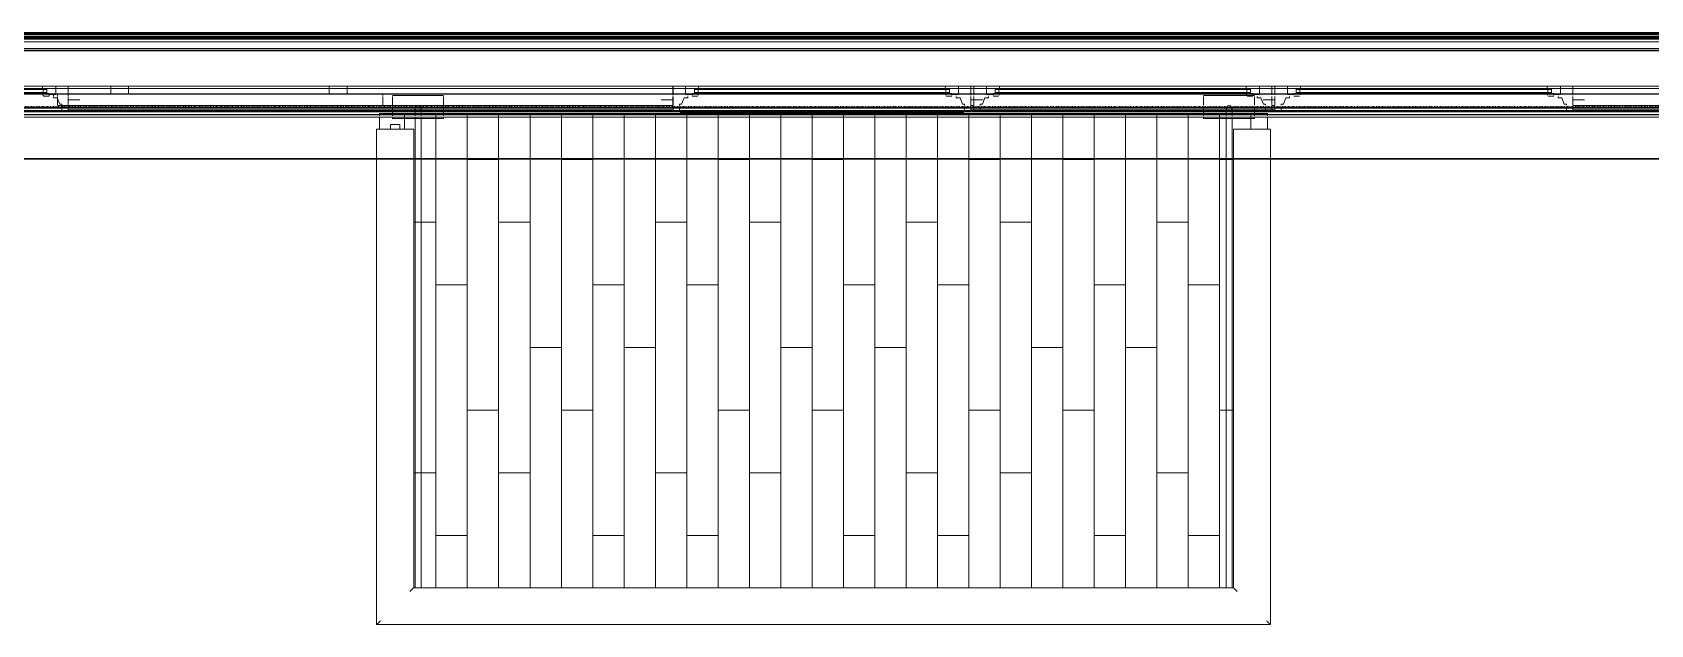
# Model space of a CAD drawing. Header units: inches. Extents: x -4235 to -464, y 9767 to 12269.
# Drawn here: x -3141.9 to -2935.4, y 11181.4 to 11257 of the extents above; entities that cross this region are included whole.
import ezdxf

# ---------------------------------------------------------------- set-up
doc = ezdxf.new("R2010")
doc.units = ezdxf.units.IN
doc.header["$MEASUREMENT"] = 0
doc.linetypes.add('Dash 1_16_', pattern=[0.125, 0.0625, -0.0625])
for name, color, linetype, lineweight in [('A-DOOR-1', 31, 'Continuous', 9), ('A-DOOR-FRAM', 31, 'Continuous', 20), ('A-FLOR-1', 192, 'Continuous', 9), ('A-FLOR-HRAL', 11, 'Continuous', 9), ('A-FLOR-PATT-1', 9, 'Continuous', 9), ('A-GLAZ-1', 151, 'Continuous', 9), ('A-GLAZ-2', 151, 'Continuous', 20), ('A-ROOF-1', 10, 'Dash 1_16_', 9), ('A-WALL-1', 113, 'Continuous', 9), ('C-PROP-LINE-1', 91, 'Dash 1_16_', 50)]:
    doc.layers.add(name, color=color, linetype=linetype, lineweight=lineweight)

# ---------------------------------------------------------------- blocks, each defined once
blk = doc.blocks.new('Basic Wall _ EXT - FIBER CEMENT - LARGE - ___-2505164-BACKGROUND - ROOF PLAN')
at = {"layer": 'A-WALL-1'}
for p, q in [((-3129.6, 11249.14), (-3137.31, 11249.14)), ((-3137.31, 11249.14), (-3129.6, 11249.14)), ((-3137.31, 11249.11), (-3097.16, 11249.11)), ((-3137.31, 11249.11), (-3097.16, 11249.11)), ((-3101.72, 11249.14), (-3129.6, 11249.14)), ((-3129.6, 11249.14), (-3101.72, 11249.14)), ((-3097.16, 11249.14), (-3101.72, 11249.14)), ((-3101.72, 11249.14), (-3097.16, 11249.14)), ((-3060.14, 11249.14), (-3097.16, 11249.14)), ((-3097.16, 11249.14), (-3060.14, 11249.14)), ((-3097.16, 11249.11), (-3060.14, 11249.11)), ((-3097.16, 11249.11), (-3060.14, 11249.11)), ((-2983.34, 11249.14), (-3022.11, 11249.14)), ((-3022.11, 11249.14), (-2983.34, 11249.14)), ((-3022.11, 11249.11), (-2983.34, 11249.11)), ((-3022.11, 11249.11), (-2983.34, 11249.11)), ((-2868.14, 11249.14), (-2945.31, 11249.14)), ((-2945.31, 11249.14), (-2868.14, 11249.14)), ((-2945.31, 11249.11), (-2868.14, 11249.11)), ((-2945.31, 11249.11), (-2868.14, 11249.11)), ((-3095.92, 11247.1), (-3137.31, 11247.1)), ((-3137.31, 11247.1), (-3095.92, 11247.1)), ((-3137.31, 11247.07), (-3095.92, 11247.07)), ((-3137.31, 11247.07), (-3095.92, 11247.07)), ((-3095.85, 11247.1), (-3095.92, 11247.1)), ((-3095.92, 11247.1), (-3095.85, 11247.1)), ((-3095.92, 11247.07), (-3095.84, 11247.07)), ((-3095.92, 11247.07), (-3095.84, 11247.07)), ((-3093.04, 11247.1), (-3095.8, 11247.1)), ((-3095.8, 11247.1), (-3093.04, 11247.1)), ((-3095.8, 11247.07), (-3093.04, 11247.07)), ((-3095.8, 11247.07), (-3093.04, 11247.07)), ((-3092.87, 11247.1), (-3092.92, 11247.1)), ((-3092.92, 11247.1), (-3092.87, 11247.1)), ((-3092.85, 11247.07), (-3092.67, 11247.07)), ((-3092.85, 11247.07), (-3092.67, 11247.07)), ((-3092.67, 11247.1), (-3092.84, 11247.1)), ((-3092.84, 11247.1), (-3092.67, 11247.1)), ((-3092.64, 11247.07), (-3092.48, 11247.07)), ((-3092.64, 11247.07), (-3092.48, 11247.07)), ((-3092.48, 11247.1), (-3092.63, 11247.1)), ((-3092.63, 11247.1), (-3092.48, 11247.1)), ((-3092.41, 11247.1), (-3092.46, 11247.1)), ((-3092.46, 11247.1), (-3092.41, 11247.1)), ((-3092.34, 11247.1), (-3092.4, 11247.1)), ((-3092.4, 11247.1), (-3092.34, 11247.1)), ((-3092.4, 11247.07), (-3092.34, 11247.07)), ((-3092.4, 11247.07), (-3092.34, 11247.07)), ((-3089.46, 11247.1), (-3092.29, 11247.1)), ((-3092.29, 11247.1), (-3089.46, 11247.1)), ((-3092.29, 11247.07), (-3089.46, 11247.07)), ((-3092.29, 11247.07), (-3089.46, 11247.07)), ((-3060.14, 11247.1), (-3089.42, 11247.1)), ((-3089.42, 11247.1), (-3060.14, 11247.1)), ((-3089.42, 11247.07), (-3060.14, 11247.07)), ((-3089.42, 11247.07), (-3060.14, 11247.07)), ((-2992.42, 11247.1), (-3022.11, 11247.1)), ((-3022.11, 11247.1), (-2992.42, 11247.1)), ((-3022.11, 11247.07), (-2992.42, 11247.07)), ((-3022.11, 11247.07), (-2992.42, 11247.07)), ((-2992.35, 11247.1), (-2992.42, 11247.1)), ((-2992.42, 11247.1), (-2992.35, 11247.1)), ((-2992.42, 11247.07), (-2992.35, 11247.07)), ((-2992.42, 11247.07), (-2992.35, 11247.07)), ((-2989.55, 11247.1), (-2992.31, 11247.1)), ((-2992.31, 11247.1), (-2989.55, 11247.1)), ((-2992.31, 11247.07), (-2989.55, 11247.07)), ((-2992.31, 11247.07), (-2989.55, 11247.07)), ((-2989.38, 11247.1), (-2989.42, 11247.1)), ((-2989.42, 11247.1), (-2989.38, 11247.1)), ((-2989.35, 11247.07), (-2989.17, 11247.07)), ((-2989.35, 11247.07), (-2989.17, 11247.07)), ((-2989.17, 11247.1), (-2989.34, 11247.1)), ((-2989.34, 11247.1), (-2989.17, 11247.1)), ((-2989.15, 11247.07), (-2988.98, 11247.07)), ((-2989.15, 11247.07), (-2988.98, 11247.07)), ((-2988.98, 11247.1), (-2989.14, 11247.1)), ((-2989.14, 11247.1), (-2988.98, 11247.1)), ((-2988.92, 11247.1), (-2988.97, 11247.1)), ((-2988.97, 11247.1), (-2988.92, 11247.1)), ((-2988.91, 11247.07), (-2988.85, 11247.07)), ((-2988.91, 11247.07), (-2988.85, 11247.07)), ((-2988.85, 11247.1), (-2988.9, 11247.1)), ((-2988.9, 11247.1), (-2988.85, 11247.1)), ((-2985.96, 11247.1), (-2988.75, 11247.1)), ((-2988.75, 11247.1), (-2985.96, 11247.1)), ((-2988.75, 11247.07), (-2985.96, 11247.07)), ((-2988.75, 11247.07), (-2985.96, 11247.07)), ((-2983.34, 11247.1), (-2985.92, 11247.1)), ((-2985.92, 11247.1), (-2983.34, 11247.1)), ((-2985.92, 11247.07), (-2983.34, 11247.07)), ((-2985.92, 11247.07), (-2983.34, 11247.07)), ((-2868.14, 11247.1), (-2945.31, 11247.1)), ((-2945.31, 11247.1), (-2868.14, 11247.1)), ((-2945.31, 11247.07), (-2868.14, 11247.07)), ((-2945.31, 11247.07), (-2868.14, 11247.07))]:
    blk.add_line(p, q, dxfattribs=at)
blk = doc.blocks.new('Basic Wall _ EXT - FIBER CEMENT - LARGE - ___-2162457-BACKGROUND - ROOF PLAN')
at = {"layer": 'A-WALL-1'}
for p, q in [((-2865.14, 11249.14), (-3255.12, 11249.14)), ((-3255.12, 11249.14), (-2865.14, 11249.14)), ((-3255.12, 11249.11), (-2865.14, 11249.11)), ((-3255.12, 11249.11), (-2865.14, 11249.11)), ((-3258, 11246.52), (-2862.27, 11246.52)), ((-3258, 11246.51), (-2862.27, 11246.51)), ((-3258, 11246.51), (-2862.27, 11246.51)), ((-3258, 11246.5), (-2862.27, 11246.5)), ((-3258, 11246.48), (-2862.27, 11246.48)), ((-3258, 11246.48), (-2862.27, 11246.48)), ((-3258, 11246.18), (-2862.27, 11246.18))]:
    blk.add_line(p, q, dxfattribs=at)
blk = doc.blocks.new('Basic Wall _ EXT - FIBER CEMENT - SMALL - ___-2145931-BACKGROUND - ROOF PLAN')
at = {"layer": 'A-WALL-1'}
for p, q in [((-3411.03, 11257), (-2077.53, 11257)), ((-3410.92, 11256.89), (-2077.42, 11256.89)), ((-3410.8, 11256.76), (-2077.3, 11256.76)), ((-3410.73, 11256.69), (-2077.23, 11256.69)), ((-2077.02, 11256.49), (-3410.52, 11256.49)), ((-2076.87, 11256.34), (-3410.37, 11256.34)), ((-3410.36, 11256.33), (-2076.86, 11256.33)), ((-3410.33, 11256.29), (-2076.83, 11256.29)), ((-3410.3, 11256.27), (-2076.8, 11256.27)), ((-3410.3, 11256.26), (-2076.8, 11256.26)), ((-3410.29, 11256.26), (-2076.79, 11256.26)), ((-3410.23, 11256.2), (-2076.73, 11256.2)), ((-3410.22, 11256.19), (-2076.72, 11256.19)), ((-3410.17, 11256.14), (-2076.67, 11256.14)), ((-2076.32, 11255.79), (-3409.82, 11255.79)), ((-3409.82, 11255.79), (-2076.32, 11255.79)), ((-2075.45, 11254.92), (-3408.95, 11254.92)), ((-3408.95, 11254.92), (-2075.45, 11254.92)), ((-3408.75, 11254.71), (-2075.25, 11254.71)), ((-3408.75, 11254.71), (-2075.25, 11254.71)), ((-3408.67, 11254.64), (-2075.17, 11254.64)), ((-3408.67, 11254.64), (-2075.17, 11254.64)), ((-3403.85, 11249.81), (-2070.35, 11249.81)), ((-3403.84, 11249.81), (-2070.35, 11249.81)), ((-3401.42, 11247.39), (-2067.92, 11247.39)), ((-3401.42, 11247.39), (-2067.92, 11247.39)), ((-3401.34, 11247.31), (-2067.84, 11247.31)), ((-3400.96, 11246.93), (-2067.46, 11246.93)), ((-3400.89, 11246.86), (-2067.39, 11246.86)), ((-2061.44, 11240.9), (-3394.94, 11240.9)), ((-3394.94, 11240.9), (-2061.44, 11240.9)), ((-3394.86, 11240.83), (-2061.36, 11240.83)), ((-3394.86, 11240.83), (-2061.36, 11240.83))]:
    blk.add_line(p, q, dxfattribs=at)
blk = doc.blocks.new('Door-Inswing-Andersen-400_Series-Single - 3_ 0-1_8_ x custom height - 2ND FLOOR-2896085-BACKGROUND - ROOF PLAN')
at = {"layer": 'A-DOOR-FRAM'}
for p, q in [((18.06, 5.09), (-18.06, 5.09)), ((-18.06, 5.09), (-18.06, 4.97)), ((-18.06, 4.97), (-18.06, 4.81)), ((18.06, 4.97), (18.06, 5.09)), ((18.06, 4.81), (18.06, 4.97)), ((-19.69, 3.44), (-19.01, 3.44)), ((19.69, 3.44), (19.01, 3.44))]:
    blk.add_line(p, q, dxfattribs=at)
blk = doc.blocks.new('Window-Double_Hung-Andersen-400_Series-Tilt_Wash - DOUBLE HUNG - COTTAGE - 3RD FLOOR-V28-BACKGROUND - ROOF PLAN')
at = {"layer": 'A-GLAZ-1'}
for p, q in [((-16.29, 2.5), (-15.7, 2.5)), ((-16.29, 2.12), (-15.7, 2.12)), ((-15.82, 2.5), (-15.82, 2.12)), ((-15.7, 2.62), (15.7, 2.62)), ((-15.7, 2.5), (15.7, 2.5)), ((-15.7, 2.12), (15.7, 2.12)), ((16.29, 2.5), (15.7, 2.5)), ((16.29, 2.12), (15.7, 2.12)), ((15.82, 2.5), (15.82, 2.12)), ((-15.7, 2), (15.7, 2))]:
    blk.add_line(p, q, dxfattribs=at)
at = {"layer": 'A-GLAZ-2'}
for p, q in [((19.01, 4.81), (-19.01, 4.81)), ((-19.01, 4.81), (-19.01, 4.56)), ((-19.01, 4.39), (-19.01, 4.34)), ((-19.01, 4.33), (-19.01, 4.28)), ((-19.01, 4.27), (-19.01, 4.22)), ((-18.2, 4.81), (-18.2, 4.56)), ((-18.2, 4.39), (-18.2, 4.34)), ((-18.2, 4.33), (-18.2, 4.28)), ((-18.2, 4.27), (-18.2, 4.22)), ((18.2, 4.81), (18.2, 4.56)), ((18.2, 4.33), (18.2, 4.28)), ((19.01, 4.56), (19.01, 4.81)), ((19.01, 4.28), (19.01, 4.33)), ((-19.01, 3.44), (-20.51, 3.44)), ((-19.01, 4.11), (-19.01, 3)), ((-19.01, 2.94), (-19.01, 2.9)), ((-19.01, 2.89), (-19.01, 2.72)), ((-19.01, 2.67), (-19.01, 2.01)), ((-18.2, 4.11), (-18.2, 4)), ((-18.2, 4), (-17.92, 4)), ((-17.92, 4), (-17.64, 3.27)), ((-17.64, 3.27), (-17.61, 3.19)), ((-17.61, 3.19), (-17.14, 3.19)), ((-17.42, 2.75), (-16.57, 2.75)), ((-17.42, 2.68), (-17.42, 2.01)), ((-17.14, 3.19), (-17.14, 3.06)), ((-17.14, 3.05), (-17.14, 3)), ((-17.14, 2.94), (-17.14, 2.9)), ((-17.14, 2.89), (-17.14, 2.75)), ((-15.86, 2.97), (-16.57, 2.97)), ((-16.57, 2.9), (-16.57, 2.94)), ((-16.57, 2.72), (-16.57, 2.89)), ((-15.7, 2.62), (-16.57, 2.62)), ((-16.29, 2.62), (-16.29, 2.01)), ((-15.84, 2.94), (-15.82, 2.9)), ((-15.82, 2.89), (-15.74, 2.72)), ((-15.73, 2.69), (-15.71, 2.64)), ((15.73, 2.69), (15.7, 2.62)), ((15.7, 2.62), (16.57, 2.62)), ((15.82, 2.89), (15.74, 2.72)), ((15.86, 2.97), (16.57, 2.97)), ((16.29, 2.62), (16.29, 2.01)), ((16.57, 2.72), (16.57, 2.89)), ((17.42, 2.75), (16.57, 2.75)), ((16.57, 2.62), (16.57, 2.69)), ((17.14, 3.19), (17.14, 3)), ((17.61, 3.19), (17.14, 3.19)), ((17.14, 2.89), (17.14, 2.75)), ((17.42, 2.69), (17.42, 2.01)), ((17.92, 4), (17.61, 3.19)), ((18.2, 4), (17.92, 4)), ((18.2, 4.11), (18.2, 4)), ((19.01, 3), (19.01, 4.11)), ((19.01, 3.44), (20.51, 3.44)), ((19.01, 2.72), (19.01, 2.84)), ((19.01, 2.01), (19.01, 2.69)), ((-19.01, 2.01), (-19.01, 1.69)), ((-17.42, 2.01), (-17.42, 1.69)), ((-15.7, 2), (-16.29, 2)), ((-15.77, 1.7), (-15.7, 2)), ((15.7, 2), (16.29, 2)), ((15.78, 1.69), (15.7, 2)), ((17.42, 2.01), (17.42, 1.69)), ((19.01, 1.73), (19.01, 2.01))]:
    blk.add_line(p, q, dxfattribs=at)
blk = doc.blocks.new('Window-Double_Hung-Andersen-400_Series-Tilt_Wash - DOUBLE HUNG - COTTAGE - 3RD FLOOR-V29-BACKGROUND - ROOF PLAN')
at = {"layer": 'A-GLAZ-1'}
for p, q in [((-16.29, 2.5), (-15.7, 2.5)), ((-16.29, 2.12), (-15.7, 2.12)), ((-15.82, 2.5), (-15.82, 2.12)), ((-15.7, 2.62), (15.7, 2.62)), ((-15.7, 2.5), (15.7, 2.5)), ((-15.7, 2.12), (15.7, 2.12)), ((16.29, 2.5), (15.7, 2.5)), ((16.29, 2.12), (15.7, 2.12)), ((15.82, 2.5), (15.82, 2.13)), ((-15.7, 2), (15.7, 2))]:
    blk.add_line(p, q, dxfattribs=at)
at = {"layer": 'A-GLAZ-2'}
for p, q in [((19.01, 4.81), (-19.01, 4.81)), ((-19.01, 4.81), (-19.01, 4.56)), ((-19.01, 4.26), (-19.01, 4.22)), ((-18.2, 4.81), (-18.2, 4.56)), ((-18.2, 4.26), (-18.2, 4.22)), ((18.2, 4.81), (18.2, 4.56)), ((18.2, 4.27), (18.2, 4.22)), ((19.01, 4.56), (19.01, 4.81)), ((19.01, 4.22), (19.01, 4.27)), ((-19.01, 3.44), (-20.51, 3.44)), ((-19.01, 4.11), (-19.01, 3)), ((-19.01, 2.84), (-19.01, 2.72)), ((-19.01, 2.69), (-19.01, 2.01)), ((-18.2, 4.11), (-18.2, 4)), ((-18.2, 4), (-17.92, 4)), ((-17.92, 4), (-17.61, 3.19)), ((-17.61, 3.19), (-17.14, 3.19)), ((-17.42, 2.75), (-16.57, 2.75)), ((-17.42, 2.69), (-17.42, 2.01)), ((-17.14, 3.19), (-17.14, 3)), ((-17.14, 2.84), (-17.14, 2.77)), ((-15.86, 2.97), (-16.57, 2.97)), ((-16.57, 2.72), (-16.57, 2.84)), ((-16.57, 2.62), (-16.57, 2.69)), ((-15.7, 2.62), (-16.57, 2.62)), ((-16.29, 2.62), (-16.29, 2.01)), ((-15.8, 2.84), (-15.74, 2.72)), ((-15.73, 2.69), (-15.7, 2.62)), ((15.73, 2.69), (15.7, 2.62)), ((15.7, 2.62), (16.57, 2.62)), ((15.8, 2.84), (15.75, 2.74)), ((15.86, 2.97), (16.57, 2.97)), ((16.29, 2.62), (16.29, 2.01)), ((16.57, 2.74), (16.57, 2.84)), ((17.42, 2.75), (16.57, 2.75)), ((16.57, 2.62), (16.57, 2.69)), ((17.61, 3.19), (17.14, 3.19)), ((17.14, 3.18), (17.14, 3)), ((17.14, 2.84), (17.14, 2.75)), ((17.42, 2.69), (17.42, 2.01)), ((17.92, 4), (17.61, 3.19)), ((18.2, 4), (17.92, 4)), ((18.2, 4.11), (18.2, 4)), ((19.01, 3), (19.01, 4.11)), ((19.01, 3.44), (20.51, 3.44)), ((19.01, 2.74), (19.01, 2.84)), ((19.01, 2.01), (19.01, 2.69)), ((-19.01, 2.01), (-19.01, 1.69)), ((-17.42, 2.01), (-17.42, 1.69)), ((-15.7, 2), (-16.29, 2)), ((-15.78, 1.69), (-15.7, 2)), ((15.7, 2), (16.29, 2)), ((15.78, 1.69), (15.7, 2)), ((17.42, 2.01), (17.42, 1.69)), ((19.01, 1.69), (19.01, 2.01))]:
    blk.add_line(p, q, dxfattribs=at)
blk = doc.blocks.new('Window-Double_Hung-Andersen-400_Series-Tilt_Wash - DOUBLE HUNG - COTTAGE - 3RD FLOOR-V30-BACKGROUND - ROOF PLAN')
at = {"layer": 'A-GLAZ-1'}
for p, q in [((-16.29, 2.5), (-15.7, 2.5)), ((-16.29, 2.12), (-15.7, 2.12)), ((-15.82, 2.5), (-15.82, 2.12)), ((-15.7, 2.62), (15.7, 2.62)), ((-15.7, 2.5), (15.7, 2.5)), ((-15.7, 2.12), (15.7, 2.12)), ((16.29, 2.5), (15.7, 2.5)), ((16.29, 2.12), (15.7, 2.12)), ((15.82, 2.5), (15.82, 2.12)), ((-15.7, 2), (15.7, 2))]:
    blk.add_line(p, q, dxfattribs=at)
at = {"layer": 'A-GLAZ-2'}
for p, q in [((19.01, 4.81), (-19.01, 4.81)), ((-19.01, 4.81), (-19.01, 4.56)), ((-18.2, 4.81), (-18.2, 4.56)), ((18.2, 4.81), (18.2, 4.56)), ((19.01, 4.56), (19.01, 4.81)), ((-19.01, 3.44), (-20.51, 3.44)), ((-19.01, 4.11), (-19.01, 3)), ((-19.01, 2.84), (-19.01, 2.72)), ((-19.01, 2.69), (-19.01, 2.01)), ((-18.2, 4.11), (-18.2, 4)), ((-18.2, 4), (-17.92, 4)), ((-17.92, 4), (-17.61, 3.19)), ((-17.61, 3.19), (-17.14, 3.19)), ((-17.42, 2.75), (-16.57, 2.75)), ((-17.42, 2.69), (-17.42, 2.01)), ((-17.14, 3.19), (-17.14, 3)), ((-17.14, 2.84), (-17.14, 2.75)), ((-15.86, 2.97), (-16.57, 2.97)), ((-16.57, 2.72), (-16.57, 2.84)), ((-16.57, 2.62), (-16.57, 2.69)), ((-15.7, 2.62), (-16.57, 2.62)), ((-16.29, 2.62), (-16.29, 2.01)), ((-15.8, 2.84), (-15.74, 2.72)), ((-15.73, 2.69), (-15.7, 2.62)), ((15.73, 2.69), (15.7, 2.62)), ((15.7, 2.62), (16.57, 2.62)), ((15.79, 2.82), (15.74, 2.72)), ((15.86, 2.97), (16.57, 2.97)), ((16.29, 2.62), (16.29, 2.01)), ((16.57, 2.72), (16.57, 2.82)), ((17.42, 2.75), (16.57, 2.75)), ((16.57, 2.62), (16.57, 2.69)), ((17.14, 3.19), (17.14, 3)), ((17.61, 3.19), (17.14, 3.19)), ((17.14, 2.82), (17.14, 2.75)), ((17.42, 2.69), (17.42, 2.01)), ((17.92, 4), (17.61, 3.19)), ((18.2, 4), (17.92, 4)), ((18.2, 4.11), (18.2, 4)), ((19.01, 3), (19.01, 4.11)), ((19.01, 3.44), (20.51, 3.44)), ((19.01, 2.72), (19.01, 2.82)), ((19.01, 2.01), (19.01, 2.69)), ((-19.01, 2.01), (-19.01, 1.69)), ((-17.42, 2.01), (-17.42, 1.69)), ((-15.7, 2), (-16.29, 2)), ((-15.78, 1.69), (-15.7, 2)), ((15.7, 2), (16.29, 2)), ((15.78, 1.69), (15.7, 2)), ((17.42, 2.01), (17.42, 1.69)), ((19.01, 1.69), (19.01, 2.01))]:
    blk.add_line(p, q, dxfattribs=at)
blk = doc.blocks.new('Window-Double_Hung-Andersen-400_Series-Tilt_Wash - DOUBLE HUNG - REVERSE COTTAGE - 2ND FLOOR-V38-BACKGROUND - ROOF PLAN')
at = {"layer": 'A-GLAZ-1'}
for p, q in [((-15.7, -2), (15.7, -2)), ((-16.29, -2.13), (-15.7, -2.13)), ((-16.29, -2.5), (-15.7, -2.5)), ((-15.82, -2.5), (-15.82, -2.13)), ((-15.7, -2.13), (15.7, -2.13)), ((-15.7, -2.5), (15.7, -2.5)), ((-15.7, -2.63), (15.7, -2.63)), ((16.29, -2.13), (15.7, -2.13)), ((16.29, -2.5), (15.7, -2.5)), ((15.82, -2.5), (15.82, -2.13))]:
    blk.add_line(p, q, dxfattribs=at)
at = {"layer": 'A-GLAZ-2'}
for p, q in [((-19.01, -2.01), (-19.01, -1.69)), ((-19.01, -2.69), (-19.01, -2.01)), ((-17.42, -2.01), (-17.42, -1.69)), ((-17.42, -2.69), (-17.42, -2.01)), ((-15.7, -2), (-16.29, -2)), ((-16.29, -2.63), (-16.29, -2.01)), ((-15.78, -1.69), (-15.7, -2)), ((15.78, -1.69), (15.7, -2)), ((15.7, -2), (16.29, -2)), ((16.29, -2.63), (16.29, -2.01)), ((17.42, -2.01), (17.42, -1.69)), ((17.42, -2.69), (17.42, -2.01)), ((19.01, -1.69), (19.01, -2.01)), ((19.01, -2.01), (19.01, -2.69)), ((-19.01, -3.44), (-19.39, -3.44)), ((-19.01, -2.84), (-19.01, -2.72)), ((-19.01, -4.11), (-19.01, -3)), ((-18.2, -4), (-17.92, -4)), ((-18.2, -4.11), (-18.2, -4)), ((-17.92, -4), (-17.61, -3.19)), ((-17.61, -3.19), (-17.14, -3.19)), ((-17.42, -2.75), (-16.57, -2.75)), ((-17.14, -2.84), (-17.14, -2.78)), ((-17.14, -3.19), (-17.14, -3)), ((-16.57, -2.63), (-16.57, -2.69)), ((-15.7, -2.63), (-16.57, -2.63)), ((-16.57, -2.72), (-16.57, -2.84)), ((-15.86, -2.97), (-16.57, -2.97)), ((-15.8, -2.84), (-15.74, -2.72)), ((-15.73, -2.69), (-15.7, -2.63)), ((15.73, -2.69), (15.7, -2.63)), ((15.7, -2.63), (16.57, -2.63)), ((15.79, -2.81), (15.74, -2.72)), ((15.87, -2.97), (16.37, -2.97)), ((16.38, -2.97), (16.57, -2.97)), ((16.57, -2.63), (16.57, -2.69)), ((16.57, -2.72), (16.57, -2.81)), ((17.42, -2.75), (16.57, -2.75)), ((17.14, -2.81), (17.14, -2.75)), ((17.14, -3.19), (17.14, -3)), ((17.61, -3.19), (17.14, -3.19)), ((17.92, -4), (17.61, -3.19)), ((18.2, -4), (17.92, -4)), ((18.2, -4.11), (18.2, -4)), ((19.01, -2.72), (19.01, -2.82)), ((19.01, -3), (19.01, -4.11)), ((19.01, -3.44), (19.39, -3.44)), ((-19.01, -4.26), (-19.01, -4.22)), ((-19.01, -4.76), (-19.01, -4.56)), ((-19.01, -4.81), (-19.01, -4.76)), ((10.3, -4.81), (-19.01, -4.81)), ((-18.2, -4.26), (-18.2, -4.22)), ((-18.2, -4.76), (-18.2, -4.56)), ((-18.2, -4.81), (-18.2, -4.76)), ((10.37, -4.81), (10.3, -4.81)), ((13.18, -4.81), (10.41, -4.81)), ((13.36, -4.81), (13.29, -4.81)), ((13.44, -4.81), (13.36, -4.81)), ((13.55, -4.81), (13.47, -4.81)), ((13.63, -4.81), (13.56, -4.81)), ((13.74, -4.81), (13.67, -4.81)), ((13.82, -4.81), (13.74, -4.81)), ((13.88, -4.81), (13.82, -4.81)), ((16.76, -4.81), (13.97, -4.81)), ((19.01, -4.81), (16.8, -4.81)), ((18.2, -4.76), (18.2, -4.56)), ((18.2, -4.81), (18.2, -4.76)), ((19.01, -4.56), (19.01, -4.76)), ((19.01, -4.76), (19.01, -4.81))]:
    blk.add_line(p, q, dxfattribs=at)
blk = doc.blocks.new('Railing - Baluster_01-V160-BACKGROUND - ROOF PLAN')
at = {"layer": 'A-FLOR-HRAL'}
for p, q in [((-0.59, 1.18), (0.59, 1.18)), ((-0.59, 0.59), (-0.59, 1.18)), ((0.59, 1.18), (0.59, 0.59))]:
    blk.add_line(p, q, dxfattribs=at)
blk = doc.blocks.new('Railing - Railing-2700274-BACKGROUND - ROOF PLAN')
at = {"layer": 'A-FLOR-HRAL'}
for p, q in [((-3097.95, 11244.64), (-3097.95, 11240.9)), ((-3097.95, 11244.64), (-3097.48, 11244.64)), ((-3097.48, 11244.64), (-3093.7, 11244.64)), ((-3093.7, 11244.64), (-3093.24, 11244.64)), ((-3093.24, 11244.64), (-3093.22, 11244.64)), ((-3093.22, 11240.9), (-3093.22, 11244.64)), ((-2988.62, 11244.64), (-2988.62, 11240.9)), ((-2988.62, 11244.64), (-2988.15, 11244.64)), ((-2988.15, 11244.64), (-2984.37, 11244.64)), ((-2984.37, 11244.64), (-2983.9, 11244.64)), ((-2983.9, 11240.9), (-2983.9, 11244.64)), ((-3097.95, 11240.9), (-3097.95, 11240.83)), ((-3097.95, 11240.83), (-3097.95, 11181.39)), ((-3093.22, 11240.83), (-3093.22, 11240.9)), ((-3093.22, 11186.11), (-3093.22, 11240.83)), ((-2988.62, 11240.9), (-2988.62, 11240.83)), ((-2988.62, 11240.83), (-2988.62, 11186.11)), ((-2983.9, 11240.83), (-2983.9, 11240.9)), ((-2983.9, 11181.39), (-2983.9, 11240.83)), ((-2988.62, 11186.11), (-3093.22, 11186.11)), ((-3097.95, 11181.39), (-2983.9, 11181.39))]:
    blk.add_line(p, q, dxfattribs=at)
for points, knots in [([(-3093.7, 11185.64), (-3093.65, 11185.68), (-3093.59, 11185.74), (-3093.51, 11185.82), (-3093.47, 11185.87), (-3093.43, 11185.9), (-3093.4, 11185.94), (-3093.37, 11185.97), (-3093.34, 11186), (-3093.31, 11186.02), (-3093.29, 11186.05), (-3093.26, 11186.08), (-3093.23, 11186.11), (-3093.22, 11186.11), (-3093.22, 11186.11)], [0, 0, 0, 0, 0.166667, 0.25, 0.333333, 0.375, 0.416667, 0.5, 0.541667, 0.583333, 0.666667, 0.75, 0.833333, 1, 1, 1, 1]), ([(-2988.15, 11185.64), (-2988.19, 11185.68), (-2988.25, 11185.74), (-2988.33, 11185.82), (-2988.38, 11185.87), (-2988.41, 11185.9), (-2988.45, 11185.94), (-2988.48, 11185.97), (-2988.51, 11186), (-2988.53, 11186.02), (-2988.56, 11186.05), (-2988.59, 11186.08), (-2988.62, 11186.11), (-2988.62, 11186.11), (-2988.62, 11186.11)], [0, 0, 0, 0, 0.166667, 0.25, 0.333333, 0.375, 0.416667, 0.5, 0.541667, 0.583333, 0.666667, 0.75, 0.833333, 1, 1, 1, 1]), ([(-3097.95, 11181.39), (-3097.95, 11181.39), (-3097.94, 11181.4), (-3097.91, 11181.42), (-3097.89, 11181.45), (-3097.86, 11181.48), (-3097.83, 11181.51), (-3097.8, 11181.53), (-3097.76, 11181.57), (-3097.72, 11181.62), (-3097.68, 11181.65), (-3097.65, 11181.69), (-3097.58, 11181.76), (-3097.52, 11181.82), (-3097.48, 11181.86)], [0, 0, 0, 0, 0.166667, 0.25, 0.333333, 0.416667, 0.458333, 0.5, 0.583333, 0.666667, 0.708333, 0.75, 0.833333, 1, 1, 1, 1]), ([(-2983.9, 11181.39), (-2983.9, 11181.39), (-2983.91, 11181.4), (-2983.93, 11181.42), (-2983.96, 11181.45), (-2983.99, 11181.48), (-2984.02, 11181.51), (-2984.04, 11181.53), (-2984.08, 11181.57), (-2984.13, 11181.62), (-2984.16, 11181.65), (-2984.2, 11181.69), (-2984.27, 11181.76), (-2984.33, 11181.82), (-2984.37, 11181.86)], [0, 0, 0, 0, 0.166667, 0.25, 0.333333, 0.416667, 0.458333, 0.5, 0.583333, 0.666667, 0.708333, 0.75, 0.833333, 1, 1, 1, 1])]:
    blk.add_open_spline(points, degree=3, knots=knots, dxfattribs=at)
blk.add_blockref('Railing - Baluster_01-V160-BACKGROUND - ROOF PLAN', (-3095.59, 11244.05))
blk = doc.blocks.new('Walls 39 - Walls 1-2569131-BACKGROUND - ROOF PLAN')
at = {"layer": 'A-WALL-1'}
for p, q in [((-3095.92, 11248.95), (-3095.8, 11248.95)), ((-3095.8, 11248.95), (-3095.92, 11248.95)), ((-3095.92, 11248.82), (-3095.92, 11248.77)), ((-3095.92, 11248.77), (-3095.92, 11247.72)), ((-3095.8, 11248.95), (-3094.29, 11248.95)), ((-3095.48, 11248.95), (-3095.8, 11248.95)), ((-3094.96, 11248.95), (-3095.48, 11248.95)), ((-3092.67, 11248.95), (-3094.96, 11248.95)), ((-3094.29, 11248.95), (-3089.53, 11248.95)), ((-3090.37, 11248.95), (-3092.67, 11248.95)), ((-3089.42, 11248.95), (-3090.37, 11248.95)), ((-3089.53, 11248.95), (-3089.42, 11248.95)), ((-3089.42, 11248.77), (-3089.42, 11248.82)), ((-3089.42, 11247.72), (-3089.42, 11248.75)), ((-3095.92, 11247.61), (-3095.92, 11247.56)), ((-3095.92, 11247.48), (-3095.92, 11247.44)), ((-3095.92, 11247.27), (-3095.92, 11246.86)), ((-3095.92, 11246.86), (-3095.92, 11246.52)), ((-3095.92, 11246.48), (-3095.92, 11246.35)), ((-3093.04, 11247.27), (-3093.04, 11246.86)), ((-3093.04, 11246.86), (-3093.04, 11246.52)), ((-3093.04, 11246.48), (-3093.04, 11246.35)), ((-3092.29, 11246.86), (-3092.29, 11247.27)), ((-3092.29, 11246.52), (-3092.29, 11246.86)), ((-3092.29, 11246.35), (-3092.29, 11246.48)), ((-3089.42, 11247.56), (-3089.42, 11247.61)), ((-3089.42, 11247.44), (-3089.42, 11247.48)), ((-3089.42, 11246.86), (-3089.42, 11247.27)), ((-3089.42, 11246.52), (-3089.42, 11246.86)), ((-3089.42, 11246.35), (-3089.42, 11246.48)), ((-3095.92, 11246.19), (-3095.92, 11246.01)), ((-3095.92, 11246.01), (-3093.04, 11246.01)), ((-3092.67, 11246.01), (-3095.92, 11246.01)), ((-3093.04, 11246.19), (-3093.04, 11246.01)), ((-3093.04, 11246.01), (-3093.04, 11240.9)), ((-3092.99, 11246.01), (-3092.93, 11246.01)), ((-3092.93, 11246.01), (-3092.86, 11246.01)), ((-3092.85, 11246.01), (-3092.76, 11246.01)), ((-3092.76, 11246.01), (-3092.67, 11246.01)), ((-3089.42, 11246.01), (-3092.67, 11246.01)), ((-3092.66, 11246.01), (-3092.57, 11246.01)), ((-3092.57, 11246.01), (-3092.48, 11246.01)), ((-3092.47, 11246.01), (-3092.4, 11246.01)), ((-3092.4, 11246.01), (-3092.34, 11246.01)), ((-3092.29, 11246.01), (-3092.29, 11246.19)), ((-3092.29, 11240.9), (-3092.29, 11246.01)), ((-3092.29, 11246.01), (-3089.42, 11246.01)), ((-3089.42, 11246.01), (-3089.42, 11246.19)), ((-3093.04, 11240.9), (-3093.04, 11240.83)), ((-3093.04, 11240.83), (-3093.04, 11186.11)), ((-3092.29, 11240.83), (-3092.29, 11240.9)), ((-3092.29, 11186.11), (-3092.29, 11240.83))]:
    blk.add_line(p, q, dxfattribs=at)
for start_param, end_param in [(3.403392, 3.58447), (2.625596, 2.772923), (3.665191, 6.021386), (2.094395, 2.320025), (1.570796, 1.75175), (1.389843, 1.570796), (0.821689, 1.047198), (0.368769, 0.515997)]:
    blk.add_ellipse((-3092.67, 11247.32), major_axis=(0.375, 0), ratio=0.86769, start_param=start_param, end_param=end_param, dxfattribs=at)
blk = doc.blocks.new('Walls 40 - Walls 1-2569150-BACKGROUND - ROOF PLAN')
at = {"layer": 'A-WALL-1'}
for p, q in [((-2992.42, 11248.95), (-2992.31, 11248.95)), ((-2991.47, 11248.95), (-2992.42, 11248.95)), ((-2992.42, 11248.82), (-2992.42, 11247.72)), ((-2992.31, 11248.95), (-2991.47, 11248.95)), ((-2991.47, 11248.95), (-2990.8, 11248.95)), ((-2990.8, 11248.95), (-2991.47, 11248.95)), ((-2990.8, 11248.95), (-2990.01, 11248.95)), ((-2987.55, 11248.95), (-2990.8, 11248.95)), ((-2990.01, 11248.95), (-2989.17, 11248.95)), ((-2989.17, 11248.95), (-2987.55, 11248.95)), ((-2987.55, 11248.95), (-2986.87, 11248.95)), ((-2986.36, 11248.95), (-2987.55, 11248.95)), ((-2986.87, 11248.95), (-2986.36, 11248.95)), ((-2986.36, 11248.95), (-2985.92, 11248.95)), ((-2985.92, 11248.95), (-2986.36, 11248.95)), ((-2985.92, 11247.72), (-2985.92, 11248.82)), ((-2992.42, 11247.27), (-2992.42, 11246.86)), ((-2992.42, 11246.86), (-2992.42, 11246.52)), ((-2992.42, 11246.48), (-2992.42, 11246.35)), ((-2989.55, 11247.27), (-2989.55, 11246.86)), ((-2989.55, 11246.86), (-2989.55, 11246.52)), ((-2989.55, 11246.48), (-2989.55, 11246.35)), ((-2988.8, 11246.86), (-2988.8, 11247.27)), ((-2988.8, 11246.52), (-2988.8, 11246.86)), ((-2988.8, 11246.35), (-2988.8, 11246.48)), ((-2985.92, 11246.86), (-2985.92, 11247.27)), ((-2985.92, 11246.52), (-2985.92, 11246.86)), ((-2985.92, 11246.35), (-2985.92, 11246.48)), ((-2992.42, 11246.19), (-2992.42, 11246.01)), ((-2992.42, 11246.01), (-2989.55, 11246.01)), ((-2985.92, 11246.01), (-2992.42, 11246.01)), ((-2989.55, 11246.19), (-2989.55, 11246.01)), ((-2989.55, 11246.01), (-2989.55, 11240.9)), ((-2989.5, 11246.01), (-2989.44, 11246.01)), ((-2989.44, 11246.01), (-2989.36, 11246.01)), ((-2989.36, 11246.01), (-2989.27, 11246.01)), ((-2989.27, 11246.01), (-2989.17, 11246.01)), ((-2989.17, 11246.01), (-2989.07, 11246.01)), ((-2989.07, 11246.01), (-2988.98, 11246.01)), ((-2988.98, 11246.01), (-2988.9, 11246.01)), ((-2988.9, 11246.01), (-2988.84, 11246.01)), ((-2988.8, 11246.01), (-2988.8, 11246.19)), ((-2988.8, 11240.9), (-2988.8, 11246.01)), ((-2988.79, 11246.01), (-2985.92, 11246.01)), ((-2985.92, 11246.01), (-2985.92, 11246.19)), ((-2989.55, 11240.9), (-2989.55, 11240.83)), ((-2989.55, 11240.83), (-2989.55, 11186.11)), ((-2988.8, 11240.83), (-2988.8, 11240.9)), ((-2988.8, 11186.11), (-2988.8, 11240.83))]:
    blk.add_line(p, q, dxfattribs=at)
for major_axis, start_param, end_param in [((0.375, 0), 3.403392, 3.58447), ((0.375, 0), 3.665191, 3.926991), ((0.375, 0), 3.926991, 6.021386), ((0.375, 0), 2.094395, 2.29526), ((0.375, 0), 1.914357, 2.063256), ((-0.375, 0), 4.712389, 4.893342), ((0.375, 0), 1.389843, 1.570796), ((0.375, 0), 1.078337, 1.227326), ((0.375, 0), 0.846451, 1.047198)]:
    blk.add_ellipse((-2989.17, 11247.32), major_axis=major_axis, ratio=0.86769, start_param=start_param, end_param=end_param, dxfattribs=at)
blk = doc.blocks.new('Family - ___-2835860-BACKGROUND - ROOF PLAN')
at = {"layer": 'C-PROP-LINE-1'}
blk.add_line((-2067.92, 11247.39), (-3401.42, 11247.39), dxfattribs=at)
blk = doc.blocks.new('Family - ___-2835932-BACKGROUND - ROOF PLAN')
at = {"layer": 'C-PROP-LINE-1'}
blk.add_line((-2067.92, 11247.39), (-3401.42, 11247.39), dxfattribs=at)

msp = doc.modelspace()

# ---------------------------------------------------------------- hatches: boundary and pattern name
at = {"layer": 'A-FLOR-PATT-1'}
h = msp.add_hatch(dxfattribs=at)
h.set_pattern_fill('FP_28', color=256, style=0, pattern_type=2)
h.set_pattern_definition([(90, (-2322.388, 12288.752), (-4, 2e-16), []), (180, (-2322.388, 12288.752), (-8, -8), [4, -28]), (180, (-2326.388, 12304.752), (-8, -8), [4, -28])])
h.paths.add_polyline_path([(-3093.04, 11186.11), (-2988.62, 11186.11), (-2988.61, 11244.64), (-2984.26, 11244.64), (-2984.26, 11246.64), (-3097.59, 11246.64), (-3097.59, 11244.64), (-3096.18, 11244.64), (-3096.18, 11245.23), (-3095, 11245.23), (-3094.96, 11244.64), (-3093.22, 11244.64), (-3093.18, 11186.11)], flags=0)

# ---------------------------------------------------------------- linework, layer by layer
at = {"layer": 'A-FLOR-1'}
for p, q in [((-3095.83, 11246.64), (-3097.59, 11246.64)), ((-3097.59, 11246.64), (-3097.59, 11246.52)), ((-3097.59, 11246.48), (-3097.59, 11246.35)), ((-3093.04, 11246.64), (-3095.8, 11246.64)), ((-3092.93, 11246.64), (-3092.99, 11246.64)), ((-3092.85, 11246.64), (-3092.93, 11246.64)), ((-3092.76, 11246.64), (-3092.85, 11246.64)), ((-3092.67, 11246.64), (-3092.76, 11246.64)), ((-3092.57, 11246.64), (-3092.66, 11246.64)), ((-3092.48, 11246.64), (-3092.57, 11246.64)), ((-3092.4, 11246.64), (-3092.48, 11246.64)), ((-3092.34, 11246.64), (-3092.4, 11246.64)), ((-3089.44, 11246.64), (-3092.29, 11246.64)), ((-2992.33, 11246.64), (-3089.42, 11246.64)), ((-2989.55, 11246.64), (-2992.31, 11246.64)), ((-2989.44, 11246.64), (-2989.5, 11246.64)), ((-2989.36, 11246.64), (-2989.44, 11246.64)), ((-2989.27, 11246.64), (-2989.35, 11246.64)), ((-2989.17, 11246.64), (-2989.27, 11246.64)), ((-2989.07, 11246.64), (-2989.17, 11246.64)), ((-2988.98, 11246.64), (-2989.07, 11246.64)), ((-2988.91, 11246.64), (-2988.98, 11246.64)), ((-2988.85, 11246.64), (-2988.91, 11246.64)), ((-2985.95, 11246.64), (-2988.75, 11246.64)), ((-2984.26, 11246.64), (-2985.92, 11246.64)), ((-2984.26, 11246.52), (-2984.26, 11246.64)), ((-2984.26, 11246.35), (-2984.26, 11246.48)), ((-3097.59, 11246.19), (-3097.59, 11244.64)), ((-2984.26, 11244.64), (-2984.26, 11246.19))]:
    msp.add_line(p, q, dxfattribs=at)
at = {"layer": 'A-ROOF-1'}
msp.add_line((-2076.17, 11250.14), (-3404.17, 11250.14), dxfattribs=at)
at = {"layer": 'A-WALL-1'}
for p, q in [((-3410.3, 11256.26), (-2076.8, 11256.26)), ((-3404.17, 11250.14), (-2070.68, 11250.14)), ((-3138.69, 11249.14), (-3097.16, 11249.14)), ((-3138.69, 11249.13), (-3138.69, 11249.14)), ((-3138.69, 11248.94), (-3138.69, 11249.11)), ((-3138.69, 11249.11), (-3138.69, 11248.94)), ((-3138.69, 11248.88), (-3138.69, 11248.93)), ((-3138.69, 11248.93), (-3138.69, 11248.88)), ((-3138.69, 11247.72), (-3138.69, 11248.82)), ((-3138.69, 11248.82), (-3138.69, 11247.72)), ((-3137.31, 11249.16), (-3137.31, 11250.14)), ((-3131.86, 11249.14), (-3131.86, 11250.14)), ((-3129.6, 11249.14), (-3129.6, 11250.14)), ((-3103.99, 11250.14), (-3103.99, 11249.14)), ((-3101.72, 11250.14), (-3101.72, 11249.14)), ((-3097.16, 11249.14), (-3097.16, 11249.13)), ((-3097.16, 11249.14), (-3097.16, 11249.14)), ((-3097.16, 11249.11), (-3097.16, 11248.94)), ((-3097.16, 11249.11), (-3097.16, 11248.94)), ((-3097.16, 11248.82), (-3097.16, 11247.72)), ((-3097.16, 11248.82), (-3097.16, 11247.72)), ((-3060.14, 11250.14), (-3060.14, 11249.14)), ((-3060.14, 11249.09), (-3060.14, 11248.99)), ((-3060.14, 11248.82), (-3060.14, 11247.72)), ((-3022.11, 11249.14), (-3022.11, 11250.14)), ((-3022.11, 11248.99), (-3022.11, 11249.11)), ((-3022.11, 11247.72), (-3022.11, 11248.82)), ((-3021.74, 11250.14), (-3021.74, 11249.14)), ((-3021.74, 11249.11), (-3021.74, 11248.99)), ((-3021.74, 11248.82), (-3021.74, 11247.72)), ((-2983.71, 11249.14), (-2983.71, 11250.14)), ((-2983.71, 11249.01), (-2983.71, 11249.11)), ((-2983.71, 11247.72), (-2983.71, 11248.82)), ((-2983.34, 11250.14), (-2983.34, 11249.14)), ((-2983.34, 11249.11), (-2983.34, 11249.01)), ((-2983.34, 11248.82), (-2983.34, 11247.72)), ((-2945.31, 11249.14), (-2945.31, 11250.14)), ((-2945.31, 11248.99), (-2945.31, 11249.11)), ((-2945.31, 11247.72), (-2945.31, 11248.82)), ((-3401.42, 11247.39), (-2067.92, 11247.39)), ((-2865.04, 11247.39), (-3255.12, 11247.39)), ((-3138.69, 11247.64), (-3092.7, 11247.64)), ((-3137.31, 11247.56), (-3137.31, 11247.61)), ((-3137.31, 11247.49), (-3137.31, 11247.54)), ((-3137.31, 11247.44), (-3137.31, 11247.48)), ((-3136.94, 11247.61), (-3136.94, 11247.56)), ((-3136.94, 11247.61), (-3136.94, 11247.56)), ((-3136.94, 11247.54), (-3136.94, 11247.49)), ((-3136.94, 11247.54), (-3136.94, 11247.49)), ((-3136.94, 11247.48), (-3136.94, 11247.44)), ((-3136.94, 11247.48), (-3136.94, 11247.44)), ((-3098.91, 11247.56), (-3098.91, 11247.61)), ((-3098.91, 11247.56), (-3098.91, 11247.61)), ((-3098.91, 11247.44), (-3098.91, 11247.48)), ((-3098.91, 11247.44), (-3098.91, 11247.48)), ((-3092.63, 11247.64), (-3060.14, 11247.64)), ((-3060.14, 11247.61), (-3060.14, 11247.56)), ((-3022.11, 11247.64), (-3021.74, 11247.64)), ((-3022.11, 11247.56), (-3022.11, 11247.61)), ((-3021.74, 11247.61), (-3021.74, 11247.56)), ((-2983.71, 11247.64), (-2983.34, 11247.64)), ((-2945.31, 11247.64), (-2868.14, 11247.64))]:
    msp.add_line(p, q, dxfattribs=at)

# ---------------------------------------------------------------- block references
at = {"layer": 'A-DOOR-1', "rotation": 180}
msp.add_blockref('Door-Inswing-Andersen-400_Series-Single - 3_ 0-1_8_ x custom height - 2ND FLOOR-2896085-BACKGROUND - ROOF PLAN', (-3041.12, 11251.83), dxfattribs=at)
at = {"layer": 'A-FLOR-HRAL'}
msp.add_blockref('Railing - Railing-2700274-BACKGROUND - ROOF PLAN', (0, 0), dxfattribs=at)
at = {"layer": 'A-GLAZ-1', "rotation": 180}
for name, p in [('Window-Double_Hung-Andersen-400_Series-Tilt_Wash - DOUBLE HUNG - COTTAGE - 3RD FLOOR-V28-BACKGROUND - ROOF PLAN', (-3156.32, 11251.83)), ('Window-Double_Hung-Andersen-400_Series-Tilt_Wash - DOUBLE HUNG - COTTAGE - 3RD FLOOR-V29-BACKGROUND - ROOF PLAN', (-3041.12, 11251.83)), ('Window-Double_Hung-Andersen-400_Series-Tilt_Wash - DOUBLE HUNG - COTTAGE - 3RD FLOOR-V30-BACKGROUND - ROOF PLAN', (-2964.32, 11251.83))]:
    msp.add_blockref(name, p, dxfattribs=at)
at = {"layer": 'A-GLAZ-1'}
msp.add_blockref('Window-Double_Hung-Andersen-400_Series-Tilt_Wash - DOUBLE HUNG - REVERSE COTTAGE - 2ND FLOOR-V38-BACKGROUND - ROOF PLAN', (-3002.72, 11251.83), dxfattribs=at)
at = {"layer": 'A-WALL-1'}
for name in ['Basic Wall _ EXT - FIBER CEMENT - SMALL - ___-2145931-BACKGROUND - ROOF PLAN', 'Basic Wall _ EXT - FIBER CEMENT - LARGE - ___-2505164-BACKGROUND - ROOF PLAN', 'Basic Wall _ EXT - FIBER CEMENT - LARGE - ___-2162457-BACKGROUND - ROOF PLAN', 'Walls 39 - Walls 1-2569131-BACKGROUND - ROOF PLAN', 'Walls 40 - Walls 1-2569150-BACKGROUND - ROOF PLAN']:
    msp.add_blockref(name, (0, 0), dxfattribs=at)
at = {"layer": 'C-PROP-LINE-1'}
for name in ['Family - ___-2835860-BACKGROUND - ROOF PLAN', 'Family - ___-2835932-BACKGROUND - ROOF PLAN']:
    msp.add_blockref(name, (0, 0), dxfattribs=at)

doc.saveas('drawing.dxf')
